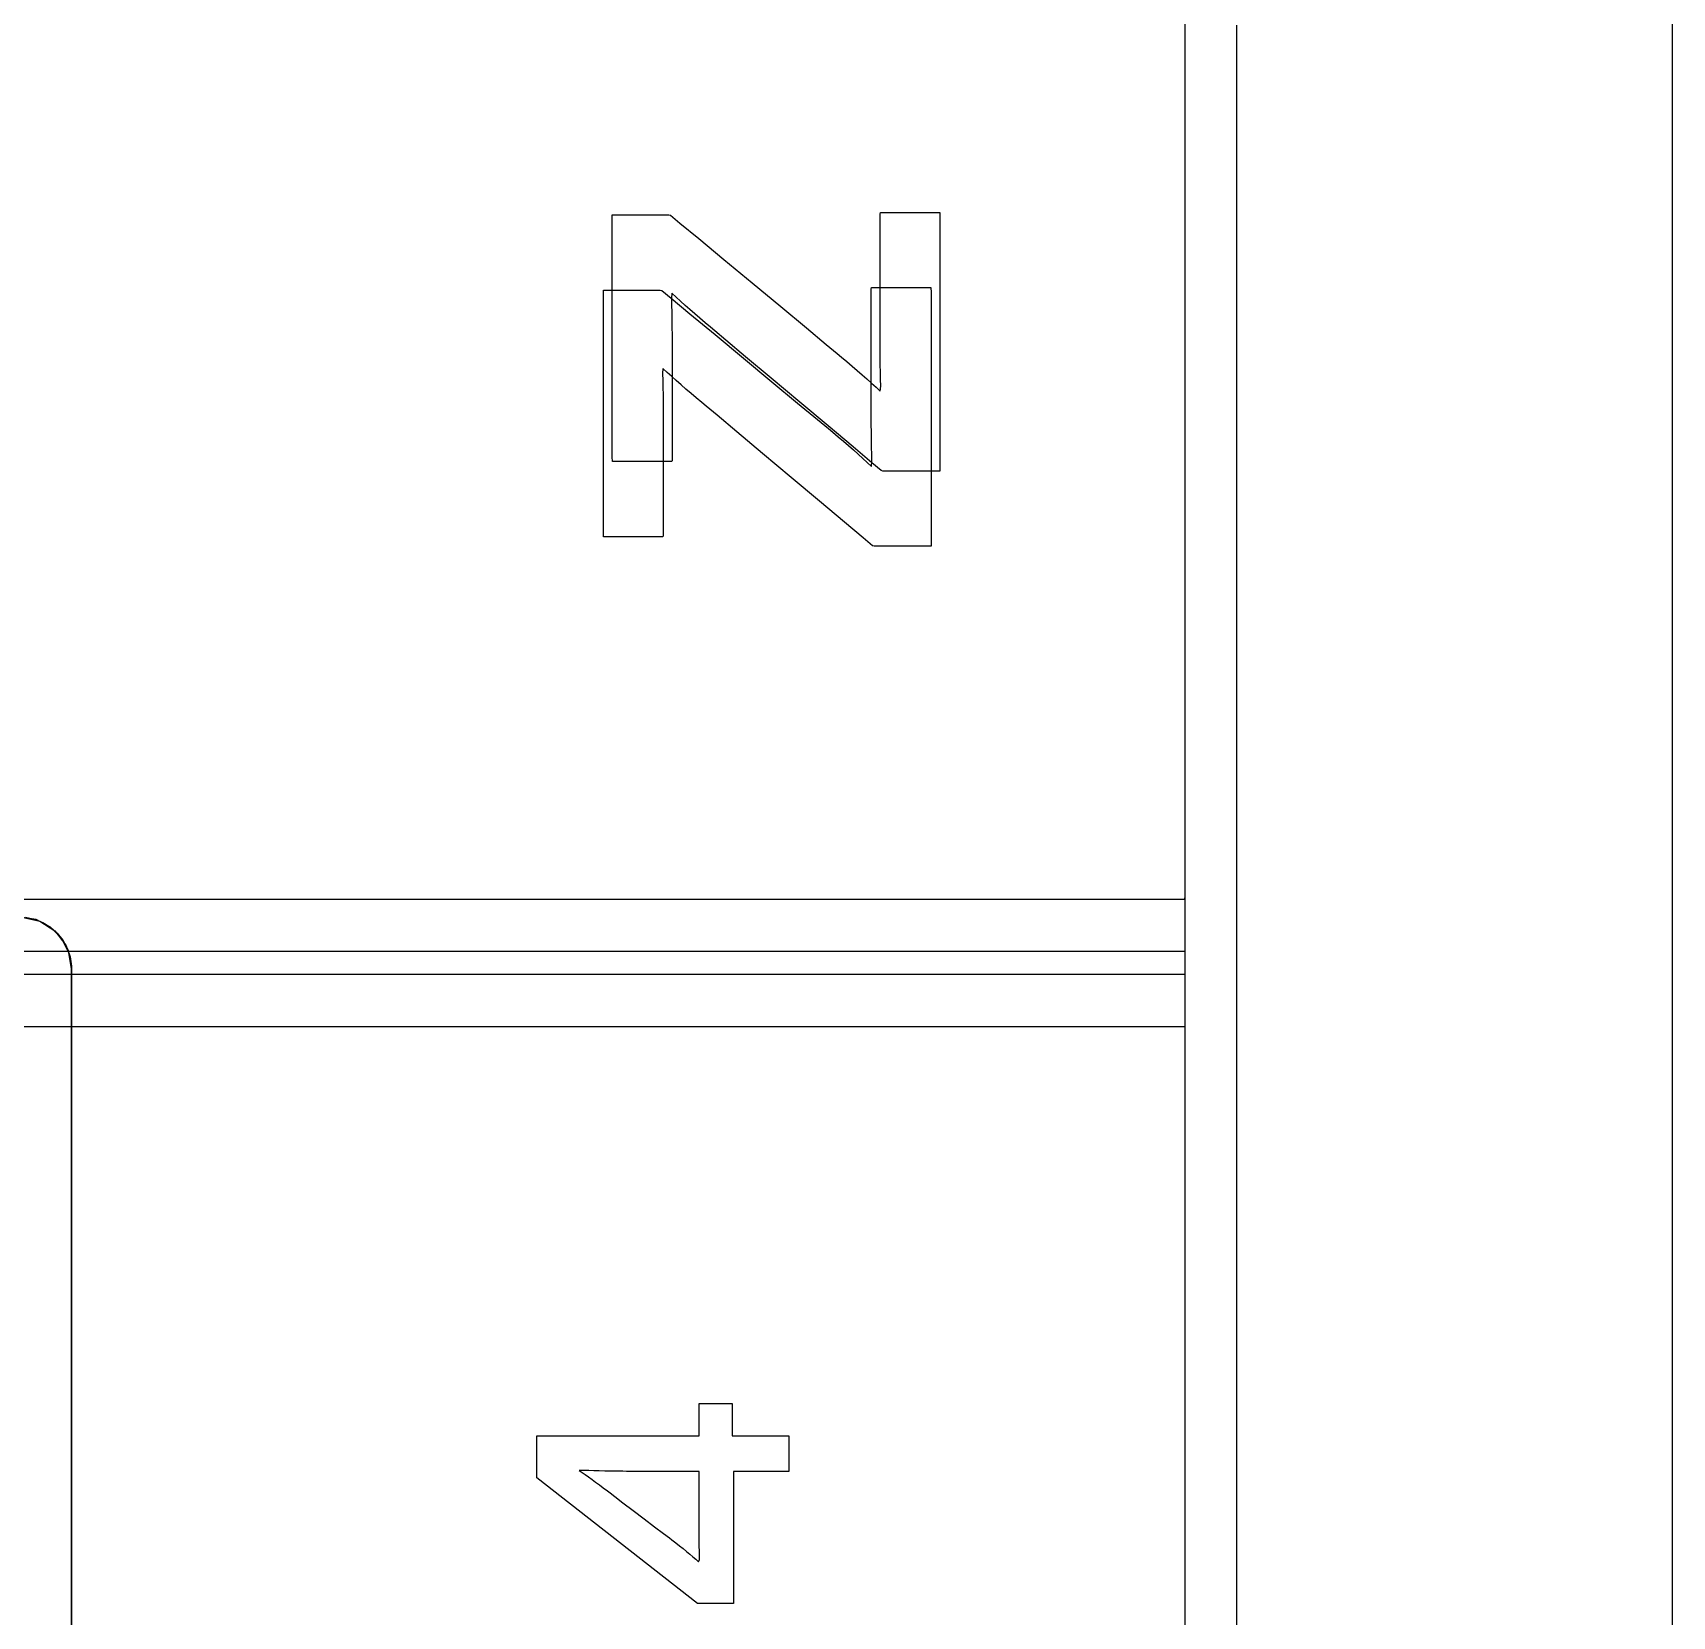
# Model space of a CAD drawing. Extents: x 1 to 47.7, y 0.2 to 33.5.
# Drawn here: x 35.927 to 36.559, y 14.833 to 15.443 of the extents above; entities that cross this region are included whole.
import ezdxf

# ---------------------------------------------------------------- set-up
doc = ezdxf.new("R2010")
doc.units = 0
doc.header["$MEASUREMENT"] = 0
for name, color, linetype in [('1_1__SCREW_TERMINAL_BLOCK_', 7, 'CONTINUOUS'), ('1_2__SCREW_TERMINAL_BLOCK_', 7, 'CONTINUOUS'), ('1_3__CONNECTORIZED_RELAY__', 7, 'CONTINUOUS'), ('1_4__CONNECTORIZED_RELAY__', 7, 'CONTINUOUS'), ('6_0____DWG', 7, 'CONTINUOUS')]:
    doc.layers.add(name, color=color, linetype=linetype)

msp = doc.modelspace()

# ---------------------------------------------------------------- linework, layer by layer
at = {"layer": '1_1__SCREW_TERMINAL_BLOCK_'}
for points in [[(36.37116, 15.44461), (36.37116, 15.43811), (36.37116, 15.42947), (36.37116, 15.41888), (36.37116, 15.40653), (36.37116, 15.39261), (36.37116, 15.37732), (36.37116, 15.36085), (36.37116, 15.3434), (36.37116, 15.32515), (36.37116, 15.28705), (36.37116, 15.24809), (36.37116, 15.20982), (36.37116, 15.19142), (36.37116, 15.17378), (36.37116, 15.15707), (36.37116, 15.14151), (36.37116, 15.12727), (36.37116, 15.11455), (36.37116, 15.10355), (36.37116, 15.09446), (36.37116, 15.08747), (36.37116, 15.08277), (36.37116, 15.08056), (36.37111, 15.0804), (36.37034, 15.0804), (36.36867, 15.0804), (36.36613, 15.0804), (36.36276, 15.0804), (36.35859, 15.0804), (36.34799, 15.0804), (36.33459, 15.0804), (36.31866, 15.0804), (36.30046, 15.0804), (36.28026, 15.0804), (36.25832, 15.0804), (36.23491, 15.0804), (36.21028, 15.0804), (36.15848, 15.0804), (36.10502, 15.0804), (36.05204, 15.0804), (36.02639, 15.0804), (36.00165, 15.0804), (35.97809, 15.0804), (35.95597, 15.0804), (35.93556, 15.0804), (35.91712, 15.0804)], [(36.39116, 14.79841), (36.39116, 14.83739), (36.39116, 14.8753), (36.39116, 14.91212), (36.39116, 14.94785), (36.39116, 14.98247), (36.39116, 15.01596), (36.39116, 15.04831), (36.39116, 15.07952), (36.39116, 15.10956), (36.39116, 15.13843), (36.39116, 15.16611), (36.39116, 15.19258), (36.39116, 15.21785), (36.39116, 15.24188), (36.39116, 15.26468), (36.39116, 15.28622), (36.39115, 15.3065), (36.39115, 15.3255), (36.39115, 15.34321), (36.39115, 15.35962), (36.39115, 15.37471), (36.39115, 15.38847), (36.39115, 15.40088), (36.39115, 15.41195), (36.39115, 15.42164), (36.39115, 15.42995), (36.39115, 15.43687), (36.39115, 15.44238), (36.39115, 15.44647)], [(35.91712, 15.06041), (35.93556, 15.06041), (35.95597, 15.06041), (35.97809, 15.06041), (36.00165, 15.06041), (36.02639, 15.06041), (36.05204, 15.06041), (36.10502, 15.06041), (36.15848, 15.06041), (36.21028, 15.06041), (36.23491, 15.06041), (36.25832, 15.06041), (36.28026, 15.06041), (36.30046, 15.06041), (36.31866, 15.06041), (36.33459, 15.06041), (36.34799, 15.06041), (36.35859, 15.06041), (36.36276, 15.06041), (36.36613, 15.06041), (36.36867, 15.06041), (36.37034, 15.06041), (36.37111, 15.06041), (36.37116, 15.06011), (36.37116, 15.05852), (36.37116, 15.05558), (36.37116, 15.0513), (36.37116, 15.0457), (36.37116, 15.03878), (36.37116, 15.03057), (36.37116, 15.02106), (36.37116, 15.01027), (36.37116, 14.99822), (36.37116, 14.98492), (36.37116, 14.97037), (36.37116, 14.9546), (36.37116, 14.93761), (36.37116, 14.91941), (36.37116, 14.90002), (36.37116, 14.87945), (36.37116, 14.85771), (36.37116, 14.83481), (36.37116, 14.81077)], [(36.19664, 14.90259), (36.21848, 14.90259), (36.21848, 14.8889), (36.19712, 14.8889), (36.19712, 14.83793), (36.18321, 14.83793), (36.1213, 14.88643), (36.1213, 14.90259), (36.18382, 14.90259), (36.18382, 14.91507), (36.19664, 14.91507), (36.19664, 14.90259)]]:
    msp.add_lwpolyline(points, dxfattribs=at)
for points in [[(36.2733, 15.24555), (36.27248, 15.24555), (36.2703, 15.24555), (36.26717, 15.24555), (36.26348, 15.24555), (36.25965, 15.24555), (36.25607, 15.24555), (36.25317, 15.24555), (36.25134, 15.24555), (36.2507, 15.24572), (36.24709, 15.24875), (36.23987, 15.25482), (36.23022, 15.26292), (36.2193, 15.27208), (36.2083, 15.28132), (36.1984, 15.28963), (36.19076, 15.29605), (36.18656, 15.29957), (36.18488, 15.30097), (36.18278, 15.30271), (36.18075, 15.30443), (36.17878, 15.30612), (36.17688, 15.30777), (36.17505, 15.3094), (36.17328, 15.311), (36.17157, 15.31256), (36.16993, 15.3141), (36.16977, 15.31213), (36.16984, 15.30949), (36.1699, 15.30675), (36.16995, 15.30392), (36.16999, 15.30099), (36.17002, 15.29795), (36.17004, 15.29482), (36.17005, 15.2916), (36.17006, 15.28872), (36.17006, 15.28689), (36.17006, 15.28275), (36.17006, 15.27702), (36.17006, 15.27042), (36.17006, 15.26367), (36.17006, 15.25748), (36.17006, 15.25257), (36.17006, 15.24966), (36.1699, 15.24917), (36.1684, 15.24917), (36.16568, 15.24917), (36.16215, 15.24917), (36.15823, 15.24917), (36.15434, 15.24917), (36.1509, 15.24917), (36.14833, 15.24917), (36.14705, 15.24917), (36.14697, 15.25099), (36.14697, 15.25877), (36.14697, 15.27111), (36.14697, 15.28628), (36.14697, 15.30257), (36.14697, 15.31823), (36.14697, 15.33156), (36.14697, 15.34082), (36.14697, 15.34429), (36.14779, 15.34429), (36.14996, 15.34429), (36.15308, 15.34429), (36.15675, 15.34429), (36.16057, 15.34429), (36.16413, 15.34429), (36.16702, 15.34429), (36.16885, 15.34429), (36.16948, 15.34412), (36.17309, 15.34113), (36.18032, 15.33513), (36.18999, 15.32712), (36.20092, 15.31806), (36.21194, 15.30894), (36.22186, 15.30072), (36.22951, 15.29438), (36.23372, 15.29089), (36.23539, 15.2895), (36.23747, 15.28775), (36.23948, 15.28603), (36.24144, 15.28434), (36.24334, 15.28267), (36.24518, 15.28103), (36.24696, 15.27942), (36.24868, 15.27783), (36.25034, 15.27628), (36.2505, 15.27826), (36.25043, 15.28092), (36.25037, 15.28367), (36.25032, 15.28652), (36.25028, 15.28946), (36.25025, 15.2925), (36.25023, 15.29564), (36.25022, 15.29887), (36.25022, 15.30175), (36.25022, 15.30377), (36.25022, 15.30832), (36.25022, 15.31463), (36.25022, 15.32189), (36.25022, 15.32932), (36.25022, 15.33613), (36.25022, 15.34153), (36.25022, 15.34473), (36.25038, 15.34527), (36.25187, 15.34527), (36.2546, 15.34527), (36.25813, 15.34527), (36.26204, 15.34527), (36.26593, 15.34527), (36.26937, 15.34527), (36.27194, 15.34527), (36.27323, 15.34527), (36.2733, 15.34337), (36.2733, 15.33521), (36.2733, 15.32227), (36.2733, 15.30636), (36.2733, 15.28929), (36.2733, 15.27287), (36.2733, 15.2589), (36.2733, 15.24919)], [(36.13765, 14.8893), (36.13878, 14.8885), (36.13998, 14.88766), (36.14124, 14.88675), (36.14256, 14.88579), (36.14395, 14.88476), (36.1454, 14.88368), (36.14692, 14.88255), (36.1485, 14.88135), (36.14951, 14.88058), (36.15138, 14.87916), (36.15451, 14.87679), (36.15843, 14.87382), (36.16266, 14.87061), (36.16672, 14.86753), (36.17013, 14.86495), (36.1724, 14.86322), (36.17332, 14.86253), (36.17484, 14.86137), (36.1763, 14.86023), (36.17769, 14.85913), (36.17902, 14.85806), (36.18028, 14.85702), (36.18147, 14.85602), (36.1826, 14.85504), (36.18367, 14.85409), (36.18396, 14.85494), (36.18395, 14.85655), (36.18395, 14.85822), (36.18394, 14.85995), (36.18392, 14.86175), (36.1839, 14.86362), (36.18388, 14.86555), (36.18385, 14.86754), (36.18382, 14.86907), (36.18382, 14.87025), (36.18382, 14.8726), (36.18382, 14.87572), (36.18382, 14.87921), (36.18382, 14.88267), (36.18382, 14.8857), (36.18382, 14.8879), (36.18382, 14.88889), (36.183, 14.8889), (36.1803, 14.8889), (36.17625, 14.8889), (36.17144, 14.8889), (36.16642, 14.8889), (36.16176, 14.8889), (36.15804, 14.8889), (36.15582, 14.8889), (36.1544, 14.88892), (36.15201, 14.88895), (36.14971, 14.88899), (36.14749, 14.88903), (36.14535, 14.88907), (36.1433, 14.88912), (36.14134, 14.88918), (36.13945, 14.88923)]]:
    msp.add_lwpolyline(points, close=True, dxfattribs=at)
at = {"layer": '1_2__SCREW_TERMINAL_BLOCK_'}
for points in [[(36.37116, 15.44461), (36.37116, 15.43811), (36.37116, 15.42947), (36.37116, 15.41888), (36.37116, 15.40653), (36.37116, 15.39261), (36.37116, 15.37732), (36.37116, 15.36085), (36.37116, 15.3434), (36.37116, 15.32515), (36.37116, 15.28705), (36.37116, 15.24809), (36.37116, 15.20982), (36.37116, 15.19142), (36.37116, 15.17378), (36.37116, 15.15707), (36.37116, 15.14151), (36.37116, 15.12727), (36.37116, 15.11455), (36.37116, 15.10355), (36.37116, 15.09446), (36.37116, 15.08747), (36.37116, 15.08277), (36.37116, 15.08056), (36.37046, 15.0804), (36.36691, 15.0804), (36.36055, 15.0804), (36.3516, 15.0804), (36.34029, 15.0804), (36.32684, 15.0804), (36.31147, 15.0804), (36.29441, 15.0804), (36.27589, 15.0804), (36.25612, 15.0804), (36.23533, 15.0804), (36.19159, 15.0804), (36.14646, 15.0804), (36.10172, 15.0804), (36.08006, 15.0804), (36.05917, 15.0804), (36.03928, 15.0804), (36.02061, 15.0804), (36.00338, 15.0804), (35.98781, 15.0804), (35.97413, 15.0804), (35.96257, 15.0804), (35.95335, 15.0804), (35.94669, 15.0804), (35.94281, 15.0804), (35.94187, 15.0804), (35.94187, 15.08006), (35.94187, 15.07795), (35.94187, 15.07041), (35.94187, 15.06286), (35.94187, 15.06076), (35.94187, 15.06041), (35.94281, 15.06041), (35.94669, 15.06041), (35.95335, 15.06041), (35.96257, 15.06041), (35.97413, 15.06041), (35.98781, 15.06041), (36.00338, 15.06041), (36.02061, 15.06041), (36.03928, 15.06041), (36.05917, 15.06041), (36.08006, 15.06041), (36.10172, 15.06041), (36.14646, 15.06041), (36.19159, 15.06041), (36.23533, 15.06041), (36.25612, 15.06041), (36.27589, 15.06041), (36.29441, 15.06041), (36.31147, 15.06041), (36.32684, 15.06041), (36.34029, 15.06041), (36.3516, 15.06041), (36.36055, 15.06041), (36.36691, 15.06041), (36.37046, 15.06041), (36.37112, 15.06041), (36.37116, 15.06011), (36.37116, 15.05852), (36.37116, 15.05558), (36.37116, 15.0513), (36.37116, 15.0457), (36.37116, 15.03878), (36.37116, 15.03057), (36.37116, 15.02106), (36.37116, 15.01027), (36.37116, 14.99822), (36.37116, 14.98492), (36.37116, 14.97037), (36.37116, 14.9546), (36.37116, 14.93761), (36.37116, 14.91941), (36.37116, 14.90002), (36.37116, 14.87945), (36.37116, 14.85771), (36.37116, 14.83481), (36.37116, 14.81077)], [(36.39116, 14.79841), (36.39116, 14.83739), (36.39116, 14.8753), (36.39116, 14.91212), (36.39116, 14.94785), (36.39116, 14.98247), (36.39116, 15.01596), (36.39116, 15.04831), (36.39116, 15.07952), (36.39116, 15.10956), (36.39116, 15.13843), (36.39116, 15.16611), (36.39116, 15.19258), (36.39116, 15.21785), (36.39116, 15.24188), (36.39116, 15.26468), (36.39116, 15.28622), (36.39115, 15.3065), (36.39115, 15.3255), (36.39115, 15.34321), (36.39115, 15.35962), (36.39115, 15.37471), (36.39115, 15.38847), (36.39115, 15.40088), (36.39115, 15.41195), (36.39115, 15.42164), (36.39115, 15.42995), (36.39115, 15.43687), (36.39115, 15.44238), (36.39115, 15.44647)], [(35.94187, 15.08261), (35.94085, 15.08893), (35.93802, 15.09442), (35.9337, 15.09875), (35.92822, 15.10159), (35.9219, 15.10261)], [(35.94187, 12.44902), (35.94187, 15.08261)]]:
    msp.add_lwpolyline(points, dxfattribs=at)
msp.add_lwpolyline([(36.2733, 15.24555), (36.27248, 15.24555), (36.2703, 15.24555), (36.26717, 15.24555), (36.26348, 15.24555), (36.25965, 15.24555), (36.25607, 15.24555), (36.25317, 15.24555), (36.25134, 15.24555), (36.2507, 15.24572), (36.24709, 15.24875), (36.23987, 15.25482), (36.23022, 15.26292), (36.2193, 15.27208), (36.2083, 15.28132), (36.1984, 15.28963), (36.19076, 15.29605), (36.18656, 15.29957), (36.18488, 15.30097), (36.18278, 15.30271), (36.18075, 15.30443), (36.17878, 15.30612), (36.17688, 15.30777), (36.17505, 15.3094), (36.17328, 15.311), (36.17157, 15.31256), (36.16993, 15.3141), (36.16977, 15.31213), (36.16984, 15.30949), (36.1699, 15.30675), (36.16995, 15.30392), (36.16999, 15.30099), (36.17002, 15.29795), (36.17004, 15.29482), (36.17005, 15.2916), (36.17006, 15.28872), (36.17006, 15.28689), (36.17006, 15.28275), (36.17006, 15.27702), (36.17006, 15.27042), (36.17006, 15.26367), (36.17006, 15.25748), (36.17006, 15.25257), (36.17006, 15.24966), (36.1699, 15.24917), (36.1684, 15.24917), (36.16568, 15.24917), (36.16215, 15.24917), (36.15823, 15.24917), (36.15434, 15.24917), (36.1509, 15.24917), (36.14833, 15.24917), (36.14705, 15.24917), (36.14697, 15.25099), (36.14697, 15.25877), (36.14697, 15.27111), (36.14697, 15.28628), (36.14697, 15.30257), (36.14697, 15.31823), (36.14697, 15.33156), (36.14697, 15.34082), (36.14697, 15.34429), (36.14779, 15.34429), (36.14996, 15.34429), (36.15308, 15.34429), (36.15675, 15.34429), (36.16057, 15.34429), (36.16413, 15.34429), (36.16702, 15.34429), (36.16885, 15.34429), (36.16948, 15.34412), (36.17309, 15.34113), (36.18032, 15.33513), (36.18999, 15.32712), (36.20092, 15.31806), (36.21194, 15.30894), (36.22186, 15.30072), (36.22951, 15.29438), (36.23372, 15.29089), (36.23539, 15.2895), (36.23747, 15.28775), (36.23948, 15.28603), (36.24144, 15.28434), (36.24334, 15.28267), (36.24518, 15.28103), (36.24696, 15.27942), (36.24868, 15.27783), (36.25034, 15.27628), (36.2505, 15.27826), (36.25043, 15.28092), (36.25037, 15.28367), (36.25032, 15.28652), (36.25028, 15.28946), (36.25025, 15.2925), (36.25023, 15.29564), (36.25022, 15.29887), (36.25022, 15.30175), (36.25022, 15.30377), (36.25022, 15.30832), (36.25022, 15.31463), (36.25022, 15.32189), (36.25022, 15.32932), (36.25022, 15.33613), (36.25022, 15.34153), (36.25022, 15.34473), (36.25038, 15.34527), (36.25187, 15.34527), (36.2546, 15.34527), (36.25813, 15.34527), (36.26204, 15.34527), (36.26593, 15.34527), (36.26937, 15.34527), (36.27194, 15.34527), (36.27323, 15.34527), (36.2733, 15.34337), (36.2733, 15.33521), (36.2733, 15.32227), (36.2733, 15.30636), (36.2733, 15.28929), (36.2733, 15.27287), (36.2733, 15.2589), (36.2733, 15.24919)], close=True, dxfattribs=at)
at = {"layer": '1_3__CONNECTORIZED_RELAY__'}
for points in [[(36.37116, 15.44705), (36.37116, 15.442), (36.37116, 15.43489), (36.37116, 15.4259), (36.37116, 15.41522), (36.37116, 15.40301), (36.37116, 15.38946), (36.37116, 15.37474), (36.37116, 15.35904), (36.37116, 15.34253), (36.37116, 15.30778), (36.37116, 15.27193), (36.37116, 15.2364), (36.37116, 15.2026), (36.37116, 15.1868), (36.37116, 15.17196), (36.37116, 15.15827), (36.37116, 15.14591), (36.37116, 15.13505), (36.37116, 15.12586), (36.37116, 15.11854), (36.37116, 15.11324), (36.37116, 15.11017), (36.37086, 15.10942), (36.36979, 15.10942), (36.36797, 15.10942), (36.36212, 15.10942), (36.35343, 15.10942), (36.342, 15.10942), (36.32794, 15.10942), (36.31137, 15.10942), (36.29239, 15.10942), (36.2711, 15.10942), (36.24763, 15.10942), (36.22207, 15.10942), (36.19455, 15.10942), (36.16516, 15.10942), (36.13402, 15.10942), (36.10124, 15.10942), (36.06693, 15.10942), (36.03119, 15.10942), (35.99414, 15.10942), (35.95588, 15.10942), (35.91653, 15.10942)], [(36.39116, 14.81586), (36.39116, 14.85437), (36.39116, 14.8918), (36.39116, 14.92814), (36.39116, 14.96337), (36.39116, 14.99749), (36.39116, 15.03048), (36.39116, 15.06232), (36.39116, 15.09301), (36.39116, 15.12254), (36.39116, 15.15088), (36.39116, 15.17802), (36.39116, 15.20396), (36.39116, 15.22868), (36.39116, 15.25217), (36.39116, 15.27441), (36.39115, 15.29539), (36.39115, 15.31511), (36.39115, 15.33354), (36.39115, 15.35067), (36.39115, 15.36649), (36.39115, 15.38099), (36.39115, 15.39415), (36.39115, 15.40597), (36.39115, 15.41642), (36.39115, 15.4255), (36.39115, 15.4332), (36.39115, 15.43949), (36.39115, 15.44438)], [(35.88524, 15.08942), (35.94723, 15.08942), (36.00663, 15.08942), (36.03523, 15.08942), (36.06303, 15.08942), (36.08997, 15.08942), (36.11601, 15.08942), (36.14109, 15.08942), (36.16516, 15.08942), (36.18818, 15.08942), (36.21008, 15.08942), (36.23082, 15.08942), (36.25034, 15.08942), (36.2686, 15.08942), (36.28554, 15.08942), (36.30111, 15.08942), (36.31526, 15.08942), (36.32794, 15.08942), (36.3391, 15.08942), (36.34868, 15.08942), (36.35664, 15.08942), (36.36291, 15.08942), (36.36746, 15.08942), (36.37023, 15.08942), (36.37116, 15.08942), (36.37116, 15.08942), (36.37116, 15.08901), (36.37116, 15.08777), (36.37116, 15.08571), (36.37116, 15.08284), (36.37116, 15.07916), (36.37116, 15.07468), (36.37116, 15.0694), (36.37116, 15.06333), (36.37116, 15.04884), (36.37116, 15.03125), (36.37116, 15.01061), (36.37116, 14.98697), (36.37116, 14.96037), (36.37116, 14.93086), (36.37116, 14.89848), (36.37116, 14.86327), (36.37116, 14.82529)]]:
    msp.add_lwpolyline(points, dxfattribs=at)
msp.add_lwpolyline([(36.27669, 15.27454), (36.27588, 15.27454), (36.2737, 15.27454), (36.27056, 15.27454), (36.26687, 15.27454), (36.26304, 15.27454), (36.25946, 15.27454), (36.25656, 15.27454), (36.25473, 15.27454), (36.2541, 15.27471), (36.25048, 15.27774), (36.24326, 15.2838), (36.23361, 15.29191), (36.22269, 15.30107), (36.2117, 15.3103), (36.20179, 15.31862), (36.19415, 15.32503), (36.18995, 15.32856), (36.18827, 15.32995), (36.18617, 15.3317), (36.18414, 15.33341), (36.18217, 15.3351), (36.18027, 15.33676), (36.17844, 15.33838), (36.17667, 15.33998), (36.17496, 15.34155), (36.17332, 15.34309), (36.17316, 15.34112), (36.17323, 15.33848), (36.17329, 15.33574), (36.17334, 15.3329), (36.17338, 15.32997), (36.17341, 15.32694), (36.17343, 15.32381), (36.17344, 15.32058), (36.17345, 15.3177), (36.17345, 15.31587), (36.17345, 15.31173), (36.17345, 15.306), (36.17345, 15.29941), (36.17345, 15.29265), (36.17345, 15.28646), (36.17345, 15.28155), (36.17345, 15.27865), (36.17329, 15.27816), (36.17179, 15.27816), (36.16907, 15.27816), (36.16554, 15.27816), (36.16162, 15.27816), (36.15773, 15.27816), (36.15429, 15.27816), (36.15172, 15.27816), (36.15044, 15.27816), (36.15036, 15.27997), (36.15036, 15.28775), (36.15036, 15.30009), (36.15036, 15.31527), (36.15036, 15.33155), (36.15036, 15.34722), (36.15036, 15.36055), (36.15036, 15.36981), (36.15036, 15.37328), (36.15118, 15.37328), (36.15335, 15.37328), (36.15647, 15.37328), (36.16014, 15.37328), (36.16396, 15.37328), (36.16752, 15.37328), (36.17041, 15.37328), (36.17224, 15.37328), (36.17287, 15.37311), (36.17648, 15.37011), (36.18371, 15.36412), (36.19338, 15.35611), (36.20431, 15.34705), (36.21533, 15.33792), (36.22525, 15.3297), (36.2329, 15.32336), (36.23711, 15.31988), (36.23878, 15.31849), (36.24086, 15.31674), (36.24288, 15.31502), (36.24483, 15.31332), (36.24673, 15.31166), (36.24857, 15.31002), (36.25035, 15.3084), (36.25207, 15.30682), (36.25373, 15.30526), (36.25389, 15.30724), (36.25382, 15.3099), (36.25376, 15.31266), (36.25371, 15.31551), (36.25367, 15.31845), (36.25364, 15.32149), (36.25362, 15.32462), (36.25361, 15.32786), (36.25361, 15.33074), (36.25361, 15.33275), (36.25361, 15.33731), (36.25361, 15.34361), (36.25361, 15.35087), (36.25361, 15.3583), (36.25361, 15.36512), (36.25361, 15.37052), (36.25361, 15.37372), (36.25377, 15.37425), (36.25527, 15.37425), (36.25799, 15.37425), (36.26152, 15.37425), (36.26543, 15.37425), (36.26932, 15.37425), (36.27276, 15.37425), (36.27533, 15.37425), (36.27662, 15.37425), (36.27669, 15.37235), (36.27669, 15.3642), (36.27669, 15.35126), (36.27669, 15.33535), (36.27669, 15.31828), (36.27669, 15.30185), (36.27669, 15.28788), (36.27669, 15.27817)], close=True, dxfattribs=at)
at = {"layer": '1_4__CONNECTORIZED_RELAY__'}
for points in [[(36.37116, 15.44586), (36.37116, 15.44003), (36.37116, 15.43209), (36.37116, 15.42223), (36.37116, 15.41064), (36.37116, 15.39752), (36.37116, 15.38305), (36.37116, 15.36744), (36.37116, 15.35087), (36.37116, 15.31565), (36.37116, 15.24224), (36.37116, 15.20714), (36.37116, 15.19066), (36.37116, 15.17517), (36.37116, 15.16084), (36.37116, 15.14787), (36.37116, 15.13646), (36.37116, 15.12679), (36.37116, 15.11907), (36.37116, 15.11348), (36.37116, 15.11022), (36.37108, 15.10942), (36.37027, 15.10942), (36.36863, 15.10942), (36.36619, 15.10942), (36.36298, 15.10942), (36.35437, 15.10942), (36.34306, 15.10942), (36.3293, 15.10942), (36.31335, 15.10942), (36.29546, 15.10942), (36.27588, 15.10942), (36.25488, 15.10942), (36.2327, 15.10942), (36.18584, 15.10942), (36.08919, 15.10942), (36.0659, 15.10942), (36.04348, 15.10942), (36.02217, 15.10942), (36.00222, 15.10942), (35.9839, 15.10942), (35.96745, 15.10942), (35.95314, 15.10942), (35.94121, 15.10942), (35.93192, 15.10942), (35.92834, 15.10942), (35.92552, 15.10942)], [(36.39116, 14.82451), (36.39116, 14.86383), (36.39116, 14.902), (36.39116, 14.93902), (36.39116, 14.97487), (36.39116, 15.00953), (36.39116, 15.043), (36.39116, 15.07525), (36.39116, 15.10628), (36.39116, 15.13607), (36.39116, 15.1646), (36.39116, 15.19186), (36.39116, 15.21785), (36.39116, 15.24253), (36.39116, 15.26591), (36.39116, 15.28796), (36.39115, 15.30868), (36.39115, 15.32804), (36.39115, 15.34604), (36.39115, 15.36266), (36.39115, 15.37788), (36.39115, 15.3917), (36.39115, 15.40409), (36.39115, 15.41505), (36.39115, 15.42456), (36.39115, 15.43261), (36.39115, 15.43918), (36.39115, 15.44426)], [(35.92271, 15.10259), (35.92967, 15.10102), (35.93546, 15.09723), (35.93961, 15.09169), (35.94034, 15.09009), (35.94065, 15.08942), (35.94138, 15.08942), (35.94291, 15.08942), (35.94521, 15.08942), (35.94825, 15.08942), (35.95643, 15.08942), (35.9672, 15.08942), (35.98033, 15.08942), (35.99556, 15.08942), (36.01266, 15.08942), (36.03138, 15.08942), (36.05148, 15.08942), (36.0727, 15.08942), (36.09482, 15.08942), (36.14075, 15.08942), (36.18731, 15.08942), (36.23256, 15.08942), (36.25408, 15.08942), (36.27453, 15.08942), (36.29369, 15.08942), (36.31129, 15.08942), (36.32711, 15.08942), (36.34088, 15.08942), (36.35238, 15.08942), (36.36136, 15.08942), (36.36757, 15.08942), (36.36956, 15.08942), (36.37077, 15.08942), (36.37116, 15.08941), (36.37116, 15.08854), (36.37116, 15.08622), (36.37116, 15.08248), (36.37116, 15.07734), (36.37116, 15.07079), (36.37116, 15.06286), (36.37116, 15.05356), (36.37116, 15.04291), (36.37116, 15.03091), (36.37116, 15.01758), (36.37116, 15.00293), (36.37116, 14.98697), (36.37116, 14.96973), (36.37116, 14.9512), (36.37116, 14.93141), (36.37116, 14.91037), (36.37116, 14.88809), (36.37116, 14.86458), (36.37116, 14.83985), (36.37116, 14.81393)], [(35.92407, 15.10249), (35.92758, 15.10179), (35.93085, 15.1005), (35.9338, 15.09868), (35.93638, 15.09639), (35.93853, 15.09369), (35.9402, 15.09063), (35.94132, 15.08729), (35.94184, 15.0837), (35.94187, 15.03536), (35.94187, 14.82851), (35.94187, 14.49831), (35.94187, 14.08985)]]:
    msp.add_lwpolyline(points, dxfattribs=at)
msp.add_lwpolyline([(36.27669, 15.27454), (36.27588, 15.27454), (36.2737, 15.27454), (36.27056, 15.27454), (36.26687, 15.27454), (36.26304, 15.27454), (36.25946, 15.27454), (36.25656, 15.27454), (36.25473, 15.27454), (36.2541, 15.27471), (36.25048, 15.27774), (36.24326, 15.2838), (36.23361, 15.29191), (36.22269, 15.30107), (36.2117, 15.3103), (36.20179, 15.31862), (36.19415, 15.32503), (36.18995, 15.32856), (36.18827, 15.32995), (36.18617, 15.3317), (36.18414, 15.33341), (36.18217, 15.3351), (36.18027, 15.33676), (36.17844, 15.33838), (36.17667, 15.33998), (36.17496, 15.34155), (36.17332, 15.34309), (36.17316, 15.34112), (36.17323, 15.33848), (36.17329, 15.33574), (36.17334, 15.3329), (36.17338, 15.32997), (36.17341, 15.32694), (36.17343, 15.32381), (36.17344, 15.32058), (36.17345, 15.3177), (36.17345, 15.31587), (36.17345, 15.31173), (36.17345, 15.306), (36.17345, 15.29941), (36.17345, 15.29265), (36.17345, 15.28646), (36.17345, 15.28155), (36.17345, 15.27865), (36.17329, 15.27816), (36.17179, 15.27816), (36.16907, 15.27816), (36.16554, 15.27816), (36.16162, 15.27816), (36.15773, 15.27816), (36.15429, 15.27816), (36.15172, 15.27816), (36.15044, 15.27816), (36.15036, 15.27997), (36.15036, 15.28775), (36.15036, 15.30009), (36.15036, 15.31527), (36.15036, 15.33155), (36.15036, 15.34722), (36.15036, 15.36055), (36.15036, 15.36981), (36.15036, 15.37328), (36.15118, 15.37328), (36.15335, 15.37328), (36.15647, 15.37328), (36.16014, 15.37328), (36.16396, 15.37328), (36.16752, 15.37328), (36.17041, 15.37328), (36.17224, 15.37328), (36.17287, 15.37311), (36.17648, 15.37011), (36.18371, 15.36412), (36.19338, 15.35611), (36.20431, 15.34705), (36.21533, 15.33792), (36.22525, 15.3297), (36.2329, 15.32336), (36.23711, 15.31988), (36.23878, 15.31849), (36.24086, 15.31674), (36.24288, 15.31502), (36.24483, 15.31332), (36.24673, 15.31166), (36.24857, 15.31002), (36.25035, 15.3084), (36.25207, 15.30682), (36.25373, 15.30526), (36.25389, 15.30724), (36.25382, 15.3099), (36.25376, 15.31266), (36.25371, 15.31551), (36.25367, 15.31845), (36.25364, 15.32149), (36.25362, 15.32462), (36.25361, 15.32786), (36.25361, 15.33074), (36.25361, 15.33275), (36.25361, 15.33731), (36.25361, 15.34361), (36.25361, 15.35087), (36.25361, 15.3583), (36.25361, 15.36512), (36.25361, 15.37052), (36.25361, 15.37372), (36.25377, 15.37425), (36.25527, 15.37425), (36.25799, 15.37425), (36.26152, 15.37425), (36.26543, 15.37425), (36.26932, 15.37425), (36.27276, 15.37425), (36.27533, 15.37425), (36.27662, 15.37425), (36.27669, 15.37235), (36.27669, 15.3642), (36.27669, 15.35126), (36.27669, 15.33535), (36.27669, 15.31828), (36.27669, 15.30185), (36.27669, 15.28788), (36.27669, 15.27817)], close=True, dxfattribs=at)
at = {"layer": '6_0____DWG'}
msp.add_lwpolyline([(36.55908, 15.50264), (36.55908, 15.3708), (36.55908, 15.23774), (36.55908, 15.10352), (36.55908, 14.96817), (36.55908, 14.83173), (36.55908, 14.69425), (36.55908, 14.55576), (36.55908, 14.41631), (36.55908, 14.27594), (36.55908, 14.13469), (36.55908, 13.9926), (36.55908, 13.84971), (36.55908, 13.70607), (36.55908, 13.56171), (36.55908, 13.41668), (36.55908, 13.27102), (36.55908, 13.12476), (36.55908, 12.83064), (36.55908, 12.53465), (36.55908, 12.23712), (36.55908, 11.93838)], dxfattribs=at)

doc.saveas('drawing.dxf')
